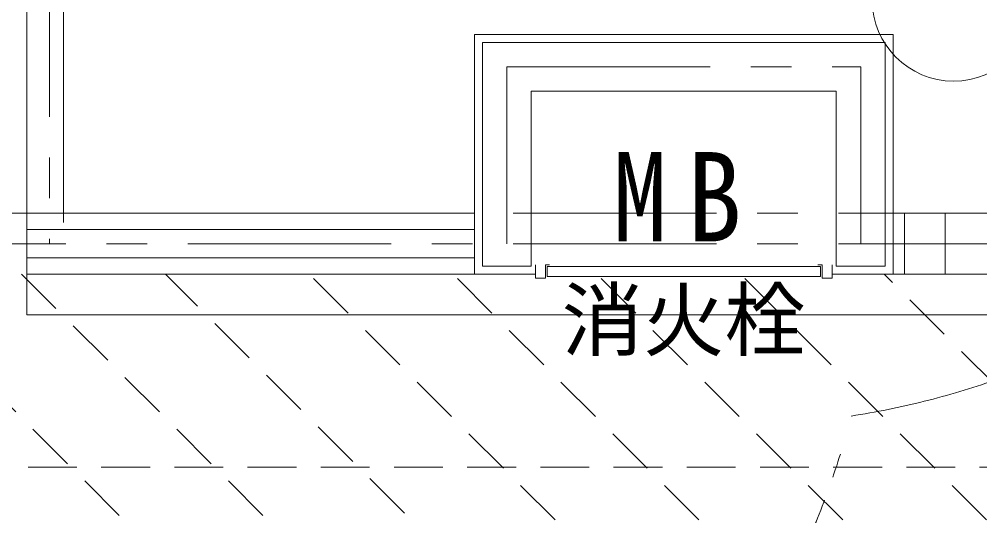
# Model space of a CAD drawing. Units: millimetres at full size; details may follow other scales. Extents: x -443943 to 462275, y -43546 to 79452.
# Drawn here: x -12971 to -10609, y -8233 to -7011 of the extents above; entities that cross this region are included whole.
import ezdxf
from ezdxf.enums import TextEntityAlignment as Align

# ---------------------------------------------------------------- set-up
doc = ezdxf.new("R2010")
doc.units = ezdxf.units.MM
doc.header["$LTSCALE"] = 100
for name, pattern in [('CHAIN1', [8, 5, -1, 1, -1]), ('DASHED1', [1.8, 1.2, -0.6]), ('DASHED3', [4, 3, -1]), ('DOUBLE_CHAIN1', [8.8, 5, -1, 0.6, -0.6, 0.6, -1])]:
    doc.linetypes.add(name, pattern=pattern)
for name, color, linetype, lineweight in [('0-0_仕上', 4, 'Continuous', 9), ('0-5_文字', 4, 'CHAIN1', 9), ('4-0_仕上', 7, 'Continuous', 15), ('4-1_通り芯', 4, 'Continuous', 9), ('4-2_躯体', 3, 'Continuous', 20), ('4-3_建具', 4, 'Continuous', 9), ('4-B_E-PANL', 1, 'Continuous', 18), ('4-C_E-CIRC', 4, 'Continuous', 9), ('4-F__', 4, 'Continuous', 9), ('8-1_通り芯', 7, 'Continuous', 15)]:
    doc.layers.add(name, color=color, linetype=linetype, lineweight=lineweight)
doc.styles.add('ＭＳ ゴシック', font='')
doc.styles.get('ＭＳ ゴシック').set_extended_font_data('MS Gothic')

msp = doc.modelspace()

# ---------------------------------------------------------------- linework, layer by layer
at = {"layer": '0-0_仕上', "linetype": 'CHAIN1'}
msp.add_line((-12896.7, -5950.9), (-12896.7, -7563.1), dxfattribs=at)
at = {"layer": '0-0_仕上', "color": 2, "lineweight": 15}
for p, q in [((-12951.7, -6035.9), (-12951.7, -7488.1)), ((-12861.7, -6035.9), (-12861.7, -7488.1))]:
    msp.add_line(p, q, dxfattribs=at)
at = {"layer": '0-0_仕上', "color": 7, "lineweight": 15}
for p, q in [((-11701.7, -7615.1), (-11701.7, -7648.1)), ((-11676.7, -7615.1), (-11666.7, -7615.1)), ((-11676.7, -7648.1), (-11676.7, -7615.1)), ((-11672.7, -7644.1), (-11672.7, -7619.1)), ((-11672.7, -7619.1), (-11000.7, -7619.1)), ((-10996.7, -7615.1), (-11006.7, -7615.1)), ((-11000.7, -7619.1), (-11000.7, -7644.1)), ((-10996.7, -7648.1), (-10996.7, -7615.1)), ((-10971.7, -7615.1), (-10971.7, -7648.1)), ((-11701.7, -7648.1), (-11676.7, -7648.1)), ((-11000.7, -7644.1), (-11672.7, -7644.1)), ((-10971.7, -7648.1), (-10996.7, -7648.1))]:
    msp.add_line(p, q, dxfattribs=at)
at = {"layer": '0-5_文字', "color": 7, "linetype": 'Continuous', "lineweight": 15}
for p, q in [((-11851.7, -7488.1), (-15449.2, -7488.1)), ((-10294.2, -7488.1), (-10933.5, -7488.1))]:
    msp.add_line(p, q, dxfattribs=at)
at = {"layer": '4-0_仕上'}
for p, q in [((-11851.7, -7048.1), (-11851.7, -7638.1)), ((-10821.7, -7048.1), (-11851.7, -7048.1)), ((-10821.7, -7048.1), (-10821.7, -7638.1)), ((-12951.7, -7488.1), (-12951.7, -7638.1)), ((-11831.7, -7638.1), (-12951.7, -7638.1)), ((-11831.7, -7638.1), (-11701.7, -7638.1)), ((-10314.2, -7638.1), (-10971.7, -7638.1))]:
    msp.add_line(p, q, dxfattribs=at)
at = {"layer": '4-0_仕上', "color": 4, "lineweight": 9}
for p, q in [((-12951.7, -7638.1), (-12951.7, -7738.1)), ((-12951.7, -7738.1), (-10314.2, -7738.1))]:
    msp.add_line(p, q, dxfattribs=at)
at = {"layer": '4-0_仕上', "linetype": 'DASHED1'}
msp.add_line((-15469.2, -8113.1), (-10294.2, -8113.1), dxfattribs=at)
at = {"layer": '4-1_通り芯', "linetype": 'CHAIN1'}
for p, q in [((-11771.7, -7563.1), (-11771.7, -7128.1)), ((-11771.7, -7128.1), (-10901.7, -7128.1)), ((-10901.7, -7563.1), (-10901.7, -7128.1)), ((-18955.9, -7488.1), (21355.8, -7488.1)), ((-18955.9, -7563.1), (3405.8, -7563.1))]:
    msp.add_line(p, q, dxfattribs=at)
at = {"layer": '4-2_躯体'}
for p, q in [((-10841.7, -7068.1), (-11831.7, -7068.1)), ((-10841.7, -7068.1), (-10841.7, -7618.1)), ((-11711.7, -7188.1), (-11711.7, -7618.1)), ((-10961.7, -7188.1), (-11711.7, -7188.1)), ((-10961.7, -7188.1), (-10961.7, -7618.1)), ((-10961.7, -7618.1), (-10841.7, -7618.1))]:
    msp.add_line(p, q, dxfattribs=at)
msp.add_lwpolyline([(-11831.7, -7068.1), (-11831.7, -7618.1), (-11711.7, -7618.1)], dxfattribs=at)
at = {"layer": '4-3_建具'}
for p, q in [((-10794.2, -7488.1), (-10794.2, -7638.1)), ((-10694.2, -7488.1), (-10694.2, -7638.1))]:
    msp.add_line(p, q, dxfattribs=at)
at = {"layer": '4-3_建具', "lineweight": 18}
for p, q in [((-12951.7, -7528.1), (-11851.7, -7528.1)), ((-12951.7, -7598.1), (-11851.7, -7598.1))]:
    msp.add_line(p, q, dxfattribs=at)
at = {"layer": '4-B_E-PANL', "linetype": 'DOUBLE_CHAIN1'}
for centre, start, end in [((-11231.7, -6010.9), 278.8213, 0), ((-12861.7, -7488.1), 270, 345.5473)]:
    msp.add_arc(centre, 2000, start, end, dxfattribs=at)
at = {"layer": '4-C_E-CIRC', "linetype": 'DASHED1'}
for p, q in [((-12088.5, -8868.1), (-13468.5, -7488.1)), ((-11735, -8868.1), (-12965, -7638.1)), ((-10623.4, -9626.1), (-12611.4, -7638.1)), ((-10252.9, -9643.1), (-12257.9, -7638.1)), ((-9899.3, -9643.1), (-11904.3, -7638.1)), ((-9545.7, -9643.1), (-11544.7, -7644.1)), ((-9192.2, -9643.1), (-11191.2, -7644.1)), ((-10314.2, -8167.6), (-10843.6, -7638.1))]:
    msp.add_line(p, q, dxfattribs=at)
at = {"layer": '4-F__'}
msp.add_circle((-10673.5, -6963.1), 200, dxfattribs=at)
at = {"layer": '8-1_通り芯', "color": 2}
msp.add_line((-13986.7, -7563.1), (-12861.7, -7563.1), dxfattribs=at)
at = {"layer": '8-1_通り芯', "color": 4, "linetype": 'DASHED3', "lineweight": 9}
msp.add_lwpolyline([(-11231.7, -6010.9), (-12861.7, -6010.9), (-12861.7, -7563.1)], dxfattribs=at)

# ---------------------------------------------------------------- texts
at = {"layer": '0-5_文字', "style": 'ＭＳ ゴシック'}
msp.add_text('消火栓', height=146.6, dxfattribs=at).set_placement((-11636.8, -7867.8), align=Align.BOTTOM_LEFT)
at = {"layer": '0-5_文字', "color": 7, "insert": (-11511.7, -7557.6), "char_height": 219.9, "attachment_point": 7, "style": 'ＭＳ ゴシック'}
msp.add_mtext('\\T1.36;\\W0.9;MB', dxfattribs=at)

doc.saveas('drawing.dxf')
